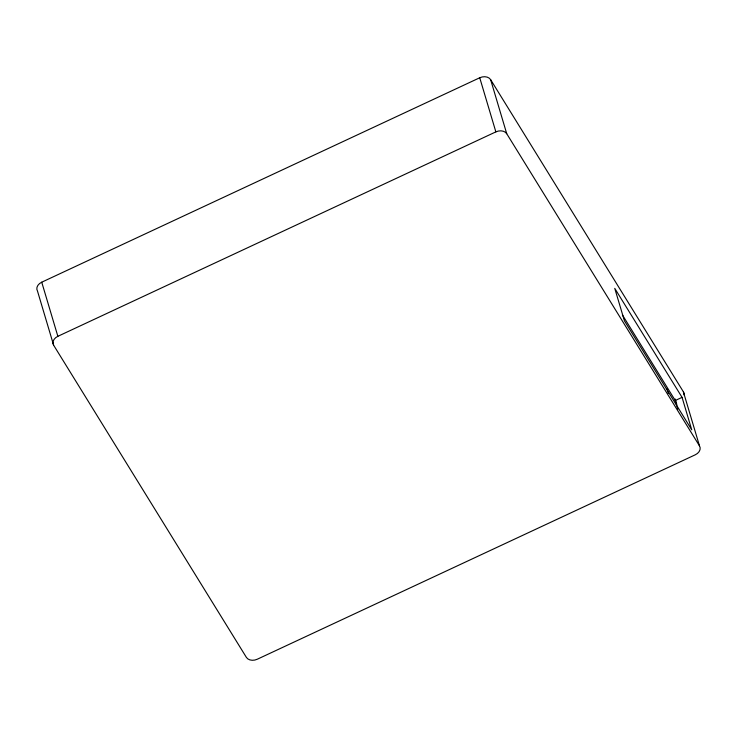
<?xml version="1.0" encoding="UTF-8"?>
<svg xmlns="http://www.w3.org/2000/svg" width="737" height="737" viewBox="0 0 737 737"><rect width="100%" height="100%" fill="white"/><g stroke="black" fill="none" stroke-linecap="round" stroke-linejoin="round"><path stroke-width="1.11" d="M41.733 282.197L479.732 77.763A8.411 6.228 -16.6 0 1 490.612 79.624L683.365 391.78L699.496 445.894A8.411 6.228 -16.6 0 1 695.267 454.803L257.268 659.237A8.411 6.228 -16.6 0 1 246.388 657.376L53.635 345.22L37.504 291.106A8.411 6.228 -16.6 0 1 41.733 282.197L57.864 336.312A8.411 6.228 -16.6 0 0 53.635 345.22M57.864 336.312L495.863 131.877A8.411 6.228 -16.6 0 1 506.743 133.738L699.496 445.894M677.837 409.182L675.258 400.523L682.057 397.354L614.75 288.36L624.432 320.835L691.73 429.818L682.057 397.354M622.378 314.892L675.258 400.523M675.193 398.993L676.833 404.502M667.049 388.998L668.367 393.401M490.612 79.624L506.743 133.738M479.732 77.763L495.863 131.877M683.365 391.78A8.411 6.228 -16.6 0 1 684.019 394.94"/></g></svg>
